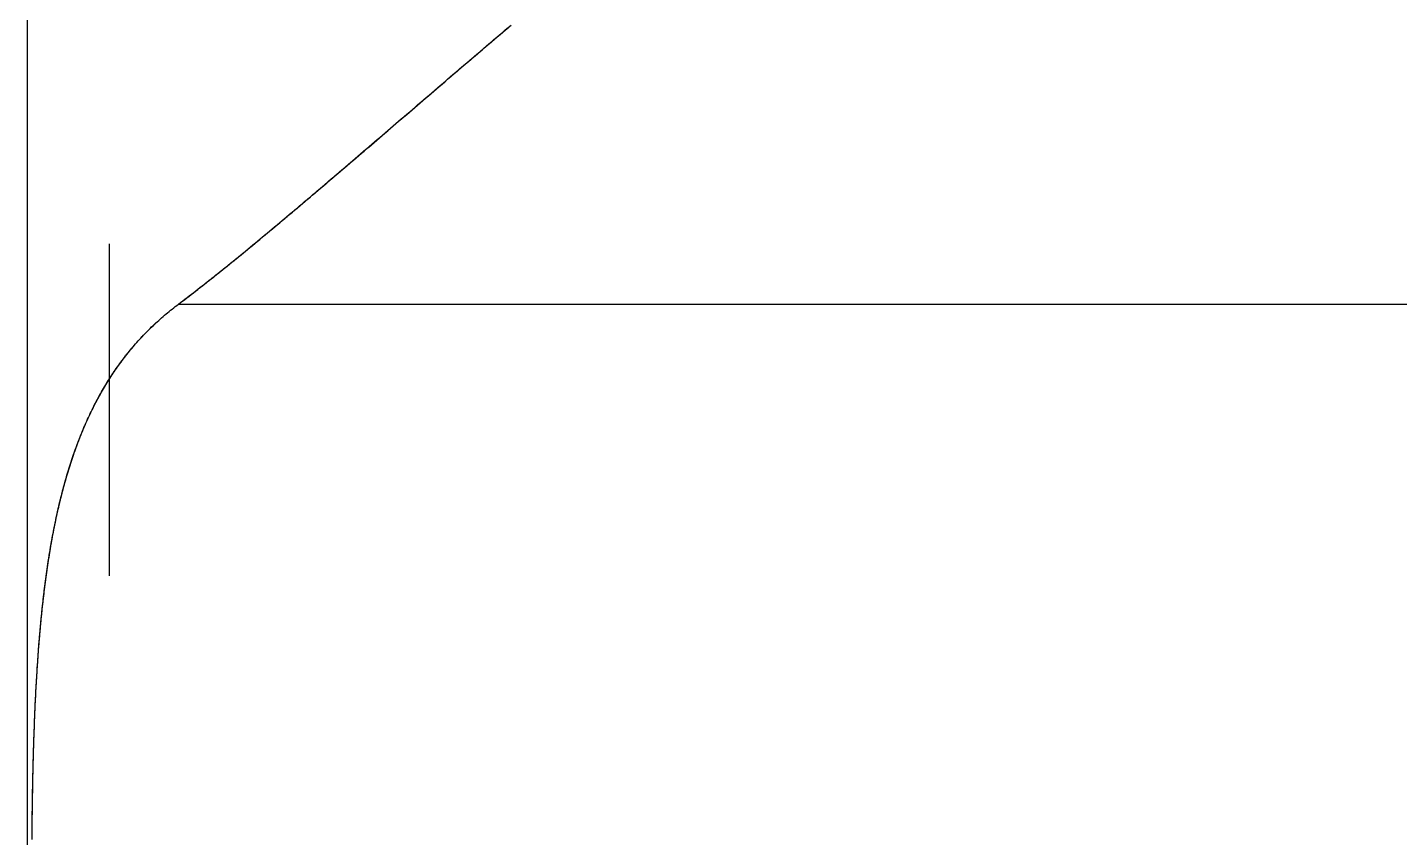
# Model space of a CAD drawing. Extents: x -11 to 23.5, y -3.8 to 3.8.
# Drawn here: x 0.801 to 2.454, y 0.035 to 1.011 of the extents above; entities that cross this region are included whole.
import ezdxf

# ---------------------------------------------------------------- set-up
doc = ezdxf.new("R2010")
doc.units = 0
doc.linetypes.add('PHL_CENTER', pattern=[0.75, 0.4, -0.35])
doc.linetypes.add('PHL_THICK', pattern=[0])
doc.layers.add('PROJECTION', color=7, linetype='CONTINUOUS')

msp = doc.modelspace()

# ---------------------------------------------------------------- linework, layer by layer
at = {"layer": 'PROJECTION', "color": 7, "linetype": 'PHL_THICK'}
for p, q in [((0.801, -2.681733), (0.801, 2.85)), ((1.376832, 1.007709), (1.380274, 1.01063)), ((1.380274, 1.01063), (1.383719, 1.013551)), ((1.356243, 0.990201), (1.359667, 0.993117)), ((1.359667, 0.993117), (1.363094, 0.996034)), ((1.363094, 0.996034), (1.366524, 0.998951)), ((1.366524, 0.998951), (1.369957, 1.00187)), ((1.369957, 1.00187), (1.373393, 1.004789)), ((1.373393, 1.004789), (1.376832, 1.007709)), ((1.335749, 0.972715), (1.339158, 0.975628)), ((1.339158, 0.975628), (1.34257, 0.978541)), ((1.34257, 0.978541), (1.345984, 0.981455)), ((1.345984, 0.981455), (1.349401, 0.98437)), ((1.349401, 0.98437), (1.352821, 0.987285)), ((1.352821, 0.987285), (1.356243, 0.990201)), ((1.318748, 0.958172), (1.322142, 0.961078)), ((1.322142, 0.961078), (1.325539, 0.963985)), ((1.325539, 0.963985), (1.32894, 0.966894)), ((1.32894, 0.966894), (1.332343, 0.969804)), ((1.332343, 0.969804), (1.335749, 0.972715)), ((1.298451, 0.940776), (1.301826, 0.94367)), ((1.301826, 0.94367), (1.305203, 0.946567)), ((1.305203, 0.946567), (1.308584, 0.949465)), ((1.308584, 0.949465), (1.311969, 0.952366)), ((1.311969, 0.952366), (1.315357, 0.955268)), ((1.315357, 0.955268), (1.318748, 0.958172)), ((1.278283, 0.923463), (1.281635, 0.926342)), ((1.281635, 0.926342), (1.284991, 0.929223)), ((1.284991, 0.929223), (1.28835, 0.932107)), ((1.28835, 0.932107), (1.291713, 0.934994)), ((1.291713, 0.934994), (1.295081, 0.937884)), ((1.295081, 0.937884), (1.298451, 0.940776)), ((1.261584, 0.909117), (1.264916, 0.91198)), ((1.264916, 0.91198), (1.268251, 0.914846)), ((1.268251, 0.914846), (1.271591, 0.917715)), ((1.271591, 0.917715), (1.274935, 0.920587)), ((1.274935, 0.920587), (1.278283, 0.923463)), ((1.241689, 0.892022), (1.244993, 0.894861)), ((1.244993, 0.894861), (1.248302, 0.897705)), ((1.248302, 0.897705), (1.251616, 0.900552)), ((1.251616, 0.900552), (1.254934, 0.903403)), ((1.254934, 0.903403), (1.258257, 0.906259)), ((1.258257, 0.906259), (1.261584, 0.909117)), ((1.221963, 0.87508), (1.225238, 0.877892)), ((1.225238, 0.877892), (1.228518, 0.880709)), ((1.228518, 0.880709), (1.231804, 0.883531)), ((1.231804, 0.883531), (1.235094, 0.886357)), ((1.235094, 0.886357), (1.238389, 0.889187)), ((1.238389, 0.889187), (1.241689, 0.892022)), ((1.202421, 0.858317), (1.205665, 0.861098)), ((1.205665, 0.861098), (1.208914, 0.863884)), ((1.208914, 0.863884), (1.212168, 0.866675)), ((1.212168, 0.866675), (1.215428, 0.869472)), ((1.215428, 0.869472), (1.218693, 0.872274)), ((1.218693, 0.872274), (1.221963, 0.87508)), ((1.183078, 0.841757), (1.186288, 0.844502)), ((1.186288, 0.844502), (1.189503, 0.847253)), ((1.189503, 0.847253), (1.192724, 0.85001)), ((1.192724, 0.85001), (1.195951, 0.852773)), ((1.195951, 0.852773), (1.199183, 0.855542)), ((1.199183, 0.855542), (1.202421, 0.858317)), ((1.163949, 0.825425), (1.167121, 0.82813)), ((1.167121, 0.82813), (1.1703, 0.830842)), ((1.1703, 0.830842), (1.173486, 0.833561)), ((1.173486, 0.833561), (1.176677, 0.836286)), ((1.176677, 0.836286), (1.179875, 0.839019)), ((1.179875, 0.839019), (1.183078, 0.841757)), ((1.145047, 0.809345), (1.148181, 0.812006)), ((1.148181, 0.812006), (1.151322, 0.814675)), ((1.151322, 0.814675), (1.154469, 0.817352)), ((1.154469, 0.817352), (1.157622, 0.820036)), ((1.157622, 0.820036), (1.160782, 0.822727)), ((1.160782, 0.822727), (1.163949, 0.825425)), ((1.126388, 0.793542), (1.129481, 0.796156)), ((1.129481, 0.796156), (1.13258, 0.798778)), ((1.13258, 0.798778), (1.135687, 0.801408)), ((1.135687, 0.801408), (1.1388, 0.804045)), ((1.1388, 0.804045), (1.14192, 0.806691)), ((1.14192, 0.806691), (1.145047, 0.809345)), ((1.104937, 0.775485), (1.10798, 0.778037)), ((1.10798, 0.778037), (1.11103, 0.7806)), ((1.11103, 0.7806), (1.114087, 0.783171)), ((1.114087, 0.783171), (1.117152, 0.785751)), ((1.117152, 0.785751), (1.120224, 0.78834)), ((1.120224, 0.78834), (1.123303, 0.790937)), ((1.123303, 0.790937), (1.126388, 0.793542)), ((1.086844, 0.760372), (1.089839, 0.762866)), ((1.089839, 0.762866), (1.092843, 0.765369)), ((1.092843, 0.765369), (1.095855, 0.767883)), ((1.095855, 0.767883), (1.098874, 0.770407)), ((1.098874, 0.770407), (1.101902, 0.772941)), ((1.101902, 0.772941), (1.104937, 0.775485)), ((1.066114, 0.743227), (1.069049, 0.745642)), ((1.069049, 0.745642), (1.071993, 0.748069)), ((1.071993, 0.748069), (1.074946, 0.750507)), ((1.074946, 0.750507), (1.077908, 0.752957)), ((1.077908, 0.752957), (1.080878, 0.755418)), ((1.080878, 0.755418), (1.083857, 0.75789)), ((1.083857, 0.75789), (1.086844, 0.760372)), ((1.045831, 0.72667), (1.0487, 0.728997)), ((1.0487, 0.728997), (1.051579, 0.731337)), ((1.051579, 0.731337), (1.054467, 0.73369)), ((1.054467, 0.73369), (1.057365, 0.736056)), ((1.057365, 0.736056), (1.060272, 0.738434)), ((1.060272, 0.738434), (1.063189, 0.740825)), ((1.063189, 0.740825), (1.066114, 0.743227)), ((1.026036, 0.710768), (1.028833, 0.712997)), ((1.028833, 0.712997), (1.03164, 0.715241)), ((1.03164, 0.715241), (1.034457, 0.717499)), ((1.034457, 0.717499), (1.037286, 0.719771)), ((1.037286, 0.719771), (1.040124, 0.722057)), ((1.040124, 0.722057), (1.042973, 0.724357)), ((1.042973, 0.724357), (1.045831, 0.72667)), ((1.004061, 0.693483), (1.006768, 0.695588)), ((1.006768, 0.695588), (1.009487, 0.69771)), ((1.009487, 0.69771), (1.012217, 0.699848)), ((1.012217, 0.699848), (1.014959, 0.702001)), ((1.014959, 0.702001), (1.017711, 0.70417)), ((1.017711, 0.70417), (1.020475, 0.706354)), ((1.020475, 0.706354), (1.02325, 0.708554)), ((1.02325, 0.708554), (1.026036, 0.710768)), ((0.982837, 0.677241), (0.985447, 0.67921)), ((0.985447, 0.67921), (0.988069, 0.681198)), ((0.988069, 0.681198), (0.990704, 0.683203)), ((0.990704, 0.683203), (0.993352, 0.685225)), ((0.993352, 0.685225), (0.996011, 0.687264)), ((0.996011, 0.687264), (0.998683, 0.68932)), ((0.998683, 0.68932), (1.001366, 0.691393)), ((1.001366, 0.691393), (1.004061, 0.693483)), ((0.962716, 0.660878), (0.964484, 0.66242)), ((0.964484, 0.66242), (0.966264, 0.66395)), ((0.966264, 0.66395), (0.968056, 0.66547)), ((0.968056, 0.66547), (0.96986, 0.666978)), ((0.96986, 0.666978), (0.971677, 0.668476)), ((0.971677, 0.668476), (0.973506, 0.669964)), ((0.973506, 0.669964), (0.975347, 0.67144)), ((0.975347, 0.67144), (0.977201, 0.672906)), ((0.977201, 0.672906), (0.979067, 0.674362)), ((0.979067, 0.674362), (0.980946, 0.675807)), ((0.980946, 0.675807), (0.982837, 0.677241)), ((0.982837, 0.677241), (13.619163, 0.677241)), ((0.944067, 0.643204), (0.945702, 0.644866)), ((0.945702, 0.644866), (0.94735, 0.646517)), ((0.94735, 0.646517), (0.949009, 0.648156)), ((0.949009, 0.648156), (0.950681, 0.649785)), ((0.950681, 0.649785), (0.952364, 0.651403)), ((0.952364, 0.651403), (0.954059, 0.653009)), ((0.954059, 0.653009), (0.955766, 0.654605)), ((0.955766, 0.654605), (0.957486, 0.65619)), ((0.957486, 0.65619), (0.959217, 0.657764)), ((0.959217, 0.657764), (0.96096, 0.659326)), ((0.96096, 0.659326), (0.962716, 0.660878)), ((0.929875, 0.627743), (0.931405, 0.629506)), ((0.931405, 0.629506), (0.932947, 0.631258)), ((0.932947, 0.631258), (0.9345, 0.632998)), ((0.9345, 0.632998), (0.936065, 0.634727)), ((0.936065, 0.634727), (0.937642, 0.636445)), ((0.937642, 0.636445), (0.939231, 0.638151)), ((0.939231, 0.638151), (0.940831, 0.639847)), ((0.940831, 0.639847), (0.942443, 0.641531)), ((0.942443, 0.641531), (0.944067, 0.643204)), ((0.916618, 0.611361), (0.918046, 0.613227)), ((0.918046, 0.613227), (0.919485, 0.615082)), ((0.919485, 0.615082), (0.920935, 0.616925)), ((0.920935, 0.616925), (0.922396, 0.618757)), ((0.922396, 0.618757), (0.923869, 0.620577)), ((0.923869, 0.620577), (0.925353, 0.622385)), ((0.925353, 0.622385), (0.926849, 0.624183)), ((0.926849, 0.624183), (0.928356, 0.625968)), ((0.928356, 0.625968), (0.929875, 0.627743)), ((0.904275, 0.594038), (0.905602, 0.59601)), ((0.905602, 0.59601), (0.90694, 0.59797)), ((0.90694, 0.59797), (0.90829, 0.599918)), ((0.90829, 0.599918), (0.90965, 0.601855)), ((0.90965, 0.601855), (0.911021, 0.603779)), ((0.911021, 0.603779), (0.912404, 0.605692)), ((0.912404, 0.605692), (0.913797, 0.607593)), ((0.913797, 0.607593), (0.915202, 0.609483)), ((0.915202, 0.609483), (0.916618, 0.611361)), ((0.894052, 0.577836), (0.895292, 0.579903)), ((0.895292, 0.579903), (0.896543, 0.581959)), ((0.896543, 0.581959), (0.897804, 0.584002)), ((0.897804, 0.584002), (0.899077, 0.586033)), ((0.899077, 0.586033), (0.90036, 0.588052)), ((0.90036, 0.588052), (0.901654, 0.590059)), ((0.901654, 0.590059), (0.902959, 0.592055)), ((0.902959, 0.592055), (0.904275, 0.594038)), ((0.884517, 0.560862), (0.885672, 0.563027)), ((0.885672, 0.563027), (0.886837, 0.565179)), ((0.886837, 0.565179), (0.888013, 0.567319)), ((0.888013, 0.567319), (0.8892, 0.569447)), ((0.8892, 0.569447), (0.890397, 0.571562)), ((0.890397, 0.571562), (0.891605, 0.573666)), ((0.891605, 0.573666), (0.892823, 0.575757)), ((0.892823, 0.575757), (0.894052, 0.577836)), ((0.876727, 0.545367), (0.877808, 0.547618)), ((0.877808, 0.547618), (0.878901, 0.549856)), ((0.878901, 0.549856), (0.880003, 0.552082)), ((0.880003, 0.552082), (0.881116, 0.554296)), ((0.881116, 0.554296), (0.882239, 0.556497)), ((0.882239, 0.556497), (0.883373, 0.558686)), ((0.883373, 0.558686), (0.884517, 0.560862)), ((0.868441, 0.526912), (0.86944, 0.529261)), ((0.86944, 0.529261), (0.870451, 0.5316)), ((0.870451, 0.5316), (0.871471, 0.533926)), ((0.871471, 0.533926), (0.872502, 0.536239)), ((0.872502, 0.536239), (0.873543, 0.53854)), ((0.873543, 0.53854), (0.874594, 0.540828)), ((0.874594, 0.540828), (0.875655, 0.543104)), ((0.875655, 0.543104), (0.876727, 0.545367)), ((0.861755, 0.510205), (0.862677, 0.51262)), ((0.862677, 0.51262), (0.86361, 0.515025)), ((0.86361, 0.515025), (0.864554, 0.517421)), ((0.864554, 0.517421), (0.865509, 0.519808)), ((0.865509, 0.519808), (0.866475, 0.522185)), ((0.866475, 0.522185), (0.867452, 0.524553)), ((0.867452, 0.524553), (0.868441, 0.526912)), ((0.856447, 0.495525), (0.857305, 0.497995)), ((0.857305, 0.497995), (0.858174, 0.500455)), ((0.858174, 0.500455), (0.859054, 0.502906)), ((0.859054, 0.502906), (0.859944, 0.505349)), ((0.859944, 0.505349), (0.860844, 0.507781)), ((0.860844, 0.507781), (0.861755, 0.510205)), ((0.850724, 0.477986), (0.851512, 0.480519)), ((0.851512, 0.480519), (0.852309, 0.483042)), ((0.852309, 0.483042), (0.853116, 0.485557)), ((0.853116, 0.485557), (0.853934, 0.488062)), ((0.853934, 0.488062), (0.854761, 0.490559)), ((0.854761, 0.490559), (0.855599, 0.493047)), ((0.855599, 0.493047), (0.856447, 0.495525)), ((0.846205, 0.462606), (0.846934, 0.465191)), ((0.846934, 0.465191), (0.847673, 0.467768)), ((0.847673, 0.467768), (0.848421, 0.470336)), ((0.848421, 0.470336), (0.849179, 0.472895)), ((0.849179, 0.472895), (0.849947, 0.475445)), ((0.849947, 0.475445), (0.850724, 0.477986)), ((0.84136, 0.444264), (0.842024, 0.446911)), ((0.842024, 0.446911), (0.842698, 0.449548)), ((0.842698, 0.449548), (0.843381, 0.452177)), ((0.843381, 0.452177), (0.844073, 0.454797)), ((0.844073, 0.454797), (0.844774, 0.457409)), ((0.844774, 0.457409), (0.845485, 0.460012)), ((0.845485, 0.460012), (0.846205, 0.462606)), ((0.837555, 0.428209), (0.838168, 0.430906)), ((0.838168, 0.430906), (0.838789, 0.433595)), ((0.838789, 0.433595), (0.839418, 0.436275)), ((0.839418, 0.436275), (0.840057, 0.438947)), ((0.840057, 0.438947), (0.840704, 0.44161)), ((0.840704, 0.44161), (0.84136, 0.444264)), ((0.834057, 0.411851), (0.834619, 0.414598)), ((0.834619, 0.414598), (0.83519, 0.417337)), ((0.83519, 0.417337), (0.835769, 0.420067)), ((0.835769, 0.420067), (0.836356, 0.42279)), ((0.836356, 0.42279), (0.836951, 0.425504)), ((0.836951, 0.425504), (0.837555, 0.428209)), ((0.830848, 0.395195), (0.831364, 0.397992)), ((0.831364, 0.397992), (0.831886, 0.40078)), ((0.831886, 0.40078), (0.832417, 0.40356)), ((0.832417, 0.40356), (0.832956, 0.406332)), ((0.832956, 0.406332), (0.833502, 0.409095)), ((0.833502, 0.409095), (0.834057, 0.411851)), ((0.827914, 0.378248), (0.828385, 0.381092)), ((0.828385, 0.381092), (0.828863, 0.383929)), ((0.828863, 0.383929), (0.829348, 0.386758)), ((0.829348, 0.386758), (0.829841, 0.389578)), ((0.829841, 0.389578), (0.830341, 0.392391)), ((0.830341, 0.392391), (0.830848, 0.395195)), ((0.825239, 0.361014), (0.825668, 0.363906)), ((0.825668, 0.363906), (0.826103, 0.36679)), ((0.826103, 0.36679), (0.826545, 0.369666)), ((0.826545, 0.369666), (0.826995, 0.372535)), ((0.826995, 0.372535), (0.827451, 0.375395)), ((0.827451, 0.375395), (0.827914, 0.378248)), ((0.823197, 0.346437), (0.823592, 0.349368)), ((0.823592, 0.349368), (0.823994, 0.352291)), ((0.823994, 0.352291), (0.824402, 0.355206)), ((0.824402, 0.355206), (0.824817, 0.358114)), ((0.824817, 0.358114), (0.825239, 0.361014)), ((0.820956, 0.328695), (0.821314, 0.331669)), ((0.821314, 0.331669), (0.821678, 0.334637)), ((0.821678, 0.334637), (0.822048, 0.337599)), ((0.822048, 0.337599), (0.822425, 0.340553)), ((0.822425, 0.340553), (0.822807, 0.343499)), ((0.822807, 0.343499), (0.823197, 0.346437)), ((0.819254, 0.313738), (0.819583, 0.316741)), ((0.819583, 0.316741), (0.819917, 0.319738)), ((0.819917, 0.319738), (0.820257, 0.322729)), ((0.820257, 0.322729), (0.820604, 0.325715)), ((0.820604, 0.325715), (0.820956, 0.328695)), ((0.817399, 0.295611), (0.817694, 0.298645)), ((0.817694, 0.298645), (0.817995, 0.301674)), ((0.817995, 0.301674), (0.818301, 0.304698)), ((0.818301, 0.304698), (0.818613, 0.307717)), ((0.818613, 0.307717), (0.818931, 0.31073)), ((0.818931, 0.31073), (0.819254, 0.313738)), ((0.816002, 0.280361), (0.816271, 0.283421)), ((0.816271, 0.283421), (0.816545, 0.286476)), ((0.816545, 0.286476), (0.816825, 0.289526)), ((0.816825, 0.289526), (0.817109, 0.292571)), ((0.817109, 0.292571), (0.817399, 0.295611)), ((0.814495, 0.261898), (0.814734, 0.264987)), ((0.814734, 0.264987), (0.814977, 0.268072)), ((0.814977, 0.268072), (0.815226, 0.271151)), ((0.815226, 0.271151), (0.81548, 0.274226)), ((0.81548, 0.274226), (0.815739, 0.277296)), ((0.815739, 0.277296), (0.816002, 0.280361)), ((0.81337, 0.246383), (0.813586, 0.249495)), ((0.813586, 0.249495), (0.813806, 0.252603)), ((0.813806, 0.252603), (0.814031, 0.255706)), ((0.814031, 0.255706), (0.81426, 0.258804)), ((0.81426, 0.258804), (0.814495, 0.261898)), ((0.81236, 0.230756), (0.812553, 0.23389)), ((0.812553, 0.23389), (0.812751, 0.23702)), ((0.812751, 0.23702), (0.812953, 0.240145)), ((0.812953, 0.240145), (0.813159, 0.243266)), ((0.813159, 0.243266), (0.81337, 0.246383)), ((0.811287, 0.211865), (0.811455, 0.215023)), ((0.811455, 0.215023), (0.811628, 0.218178)), ((0.811628, 0.218178), (0.811805, 0.221329)), ((0.811805, 0.221329), (0.811986, 0.224475)), ((0.811986, 0.224475), (0.812171, 0.227618)), ((0.812171, 0.227618), (0.81236, 0.230756)), ((0.810501, 0.196012), (0.810651, 0.199191)), ((0.810651, 0.199191), (0.810804, 0.202365)), ((0.810804, 0.202365), (0.810961, 0.205535)), ((0.810961, 0.205535), (0.811122, 0.208702)), ((0.811122, 0.208702), (0.811287, 0.211865)), ((0.809808, 0.180067), (0.80994, 0.183263)), ((0.80994, 0.183263), (0.810075, 0.186456)), ((0.810075, 0.186456), (0.810213, 0.189645)), ((0.810213, 0.189645), (0.810356, 0.192831)), ((0.810356, 0.192831), (0.810501, 0.196012)), ((0.809199, 0.164034), (0.809315, 0.167247)), ((0.809315, 0.167247), (0.809433, 0.170457)), ((0.809433, 0.170457), (0.809555, 0.173664)), ((0.809555, 0.173664), (0.80968, 0.176867)), ((0.80968, 0.176867), (0.809808, 0.180067)), ((0.808669, 0.147919), (0.808769, 0.151149)), ((0.808769, 0.151149), (0.808872, 0.154375)), ((0.808872, 0.154375), (0.808978, 0.157598)), ((0.808978, 0.157598), (0.809087, 0.160817)), ((0.809087, 0.160817), (0.809199, 0.164034)), ((0.808211, 0.131728), (0.808297, 0.134972)), ((0.808297, 0.134972), (0.808386, 0.138214)), ((0.808386, 0.138214), (0.808478, 0.141452)), ((0.808478, 0.141452), (0.808572, 0.144687)), ((0.808572, 0.144687), (0.808669, 0.147919)), ((0.807817, 0.115467), (0.807891, 0.118725)), ((0.807891, 0.118725), (0.807967, 0.12198)), ((0.807967, 0.12198), (0.808046, 0.125232)), ((0.808046, 0.125232), (0.808127, 0.128482)), ((0.808127, 0.128482), (0.808211, 0.131728)), ((0.807482, 0.099141), (0.807544, 0.102411)), ((0.807544, 0.102411), (0.807609, 0.105679)), ((0.807609, 0.105679), (0.807676, 0.108944)), ((0.807676, 0.108944), (0.807746, 0.112207)), ((0.807746, 0.112207), (0.807817, 0.115467)), ((0.807146, 0.079478), (0.807198, 0.082759)), ((0.807198, 0.082759), (0.807251, 0.086039)), ((0.807251, 0.086039), (0.807306, 0.089317)), ((0.807306, 0.089317), (0.807362, 0.092594)), ((0.807362, 0.092594), (0.807421, 0.095869)), ((0.807421, 0.095869), (0.807482, 0.099141)), ((0.806918, 0.063059), (0.80696, 0.066345)), ((0.80696, 0.066345), (0.807004, 0.06963)), ((0.807004, 0.06963), (0.807049, 0.072914)), ((0.807049, 0.072914), (0.807097, 0.076197)), ((0.807097, 0.076197), (0.807146, 0.079478)), ((0.806736, 0.046619), (0.806769, 0.049909)), ((0.806769, 0.049909), (0.806803, 0.053197)), ((0.806803, 0.053197), (0.80684, 0.056486)), ((0.80684, 0.056486), (0.806878, 0.059773)), ((0.806878, 0.059773), (0.806918, 0.063059)), ((0.806626, 0.033456), (0.806651, 0.036748)), ((0.806651, 0.036748), (0.806677, 0.040039)), ((0.806677, 0.040039), (0.806706, 0.043329)), ((0.806706, 0.043329), (0.806736, 0.046619))]:
    msp.add_line(p, q, dxfattribs=at)
at = {"layer": 'PROJECTION', "color": 3, "linetype": 'PHL_CENTER'}
for p, q in [((0.801, -1.388284), (0.801, 1.91)), ((0.9, -1.9), (0.9, 1.9)), ((1.377191, 1.008013), (1.380556, 1.010869)), ((1.35706, 0.990897), (1.360408, 0.993748)), ((1.360408, 0.993748), (1.363759, 0.9966)), ((1.363759, 0.9966), (1.367113, 0.999452)), ((1.367113, 0.999452), (1.370469, 1.002305)), ((1.370469, 1.002305), (1.373829, 1.005159)), ((1.373829, 1.005159), (1.377191, 1.008013)), ((1.337022, 0.973803), (1.340356, 0.97665)), ((1.340356, 0.97665), (1.343692, 0.979498)), ((1.343692, 0.979498), (1.34703, 0.982347)), ((1.34703, 0.982347), (1.350371, 0.985197)), ((1.350371, 0.985197), (1.353715, 0.988047)), ((1.353715, 0.988047), (1.35706, 0.990897)), ((1.31708, 0.956744), (1.320396, 0.959584)), ((1.320396, 0.959584), (1.323716, 0.962425)), ((1.323716, 0.962425), (1.327038, 0.965268)), ((1.327038, 0.965268), (1.330363, 0.968112)), ((1.330363, 0.968112), (1.333691, 0.970957)), ((1.333691, 0.970957), (1.337022, 0.973803)), ((1.297247, 0.939743), (1.300545, 0.942571)), ((1.300545, 0.942571), (1.303845, 0.945402)), ((1.303845, 0.945402), (1.307149, 0.948235)), ((1.307149, 0.948235), (1.310456, 0.951069)), ((1.310456, 0.951069), (1.313767, 0.953906)), ((1.313767, 0.953906), (1.31708, 0.956744)), ((1.280814, 0.925637), (1.284093, 0.928453)), ((1.284093, 0.928453), (1.287377, 0.931272)), ((1.287377, 0.931272), (1.290663, 0.934093)), ((1.290663, 0.934093), (1.293954, 0.936917)), ((1.293954, 0.936917), (1.297247, 0.939743)), ((1.261218, 0.908802), (1.264474, 0.9116)), ((1.264474, 0.9116), (1.267734, 0.914401)), ((1.267734, 0.914401), (1.270998, 0.917206)), ((1.270998, 0.917206), (1.274266, 0.920013)), ((1.274266, 0.920013), (1.277538, 0.922823)), ((1.277538, 0.922823), (1.280814, 0.925637)), ((1.24177, 0.892092), (1.245, 0.894867)), ((1.245, 0.894867), (1.248235, 0.897647)), ((1.248235, 0.897647), (1.251474, 0.90043)), ((1.251474, 0.90043), (1.254718, 0.903217)), ((1.254718, 0.903217), (1.257966, 0.906008)), ((1.257966, 0.906008), (1.261218, 0.908802)), ((1.222484, 0.875528), (1.225687, 0.878277)), ((1.225687, 0.878277), (1.228894, 0.881032)), ((1.228894, 0.881032), (1.232106, 0.88379)), ((1.232106, 0.88379), (1.235323, 0.886553)), ((1.235323, 0.886553), (1.238544, 0.88932)), ((1.238544, 0.88932), (1.24177, 0.892092)), ((1.203374, 0.859134), (1.206546, 0.861854)), ((1.206546, 0.861854), (1.209724, 0.864578)), ((1.209724, 0.864578), (1.212906, 0.867308)), ((1.212906, 0.867308), (1.216094, 0.870043)), ((1.216094, 0.870043), (1.219286, 0.872783)), ((1.219286, 0.872783), (1.222484, 0.875528)), ((1.184453, 0.842933), (1.187593, 0.845619)), ((1.187593, 0.845619), (1.190738, 0.84831)), ((1.190738, 0.84831), (1.193889, 0.851008)), ((1.193889, 0.851008), (1.197045, 0.853711)), ((1.197045, 0.853711), (1.200207, 0.85642)), ((1.200207, 0.85642), (1.203374, 0.859134)), ((1.162636, 0.824306), (1.165735, 0.826948)), ((1.165735, 0.826948), (1.16884, 0.829596)), ((1.16884, 0.829596), (1.171951, 0.832251)), ((1.171951, 0.832251), (1.175068, 0.834912)), ((1.175068, 0.834912), (1.178191, 0.837579)), ((1.178191, 0.837579), (1.181319, 0.840253)), ((1.181319, 0.840253), (1.184453, 0.842933)), ((1.144172, 0.808602), (1.147234, 0.811202)), ((1.147234, 0.811202), (1.150302, 0.813809)), ((1.150302, 0.813809), (1.153376, 0.816423)), ((1.153376, 0.816423), (1.156457, 0.819044)), ((1.156457, 0.819044), (1.159543, 0.821671)), ((1.159543, 0.821671), (1.162636, 0.824306)), ((1.125941, 0.793164), (1.128963, 0.795718)), ((1.128963, 0.795718), (1.131992, 0.79828)), ((1.131992, 0.79828), (1.135027, 0.800849)), ((1.135027, 0.800849), (1.138069, 0.803426)), ((1.138069, 0.803426), (1.141117, 0.80601)), ((1.141117, 0.80601), (1.144172, 0.808602)), ((1.104974, 0.775516), (1.107949, 0.778012)), ((1.107949, 0.778012), (1.11093, 0.780516)), ((1.11093, 0.780516), (1.113919, 0.783029)), ((1.113919, 0.783029), (1.116914, 0.785551)), ((1.116914, 0.785551), (1.119917, 0.788081)), ((1.119917, 0.788081), (1.122926, 0.790619)), ((1.122926, 0.790619), (1.125941, 0.793164)), ((1.084362, 0.758309), (1.087284, 0.760738)), ((1.087284, 0.760738), (1.090213, 0.763177)), ((1.090213, 0.763177), (1.09315, 0.765625)), ((1.09315, 0.765625), (1.096095, 0.768084)), ((1.096095, 0.768084), (1.099047, 0.770552)), ((1.099047, 0.770552), (1.102007, 0.773029)), ((1.102007, 0.773029), (1.104974, 0.775516)), ((1.067006, 0.743961), (1.069878, 0.746325)), ((1.069878, 0.746325), (1.072758, 0.7487)), ((1.072758, 0.7487), (1.075647, 0.751086)), ((1.075647, 0.751086), (1.078544, 0.753483)), ((1.078544, 0.753483), (1.081449, 0.755891)), ((1.081449, 0.755891), (1.084362, 0.758309)), ((1.044354, 0.725474), (1.047153, 0.727742)), ((1.047153, 0.727742), (1.049962, 0.730022)), ((1.049962, 0.730022), (1.05278, 0.732315)), ((1.05278, 0.732315), (1.055607, 0.73462)), ((1.055607, 0.73462), (1.058443, 0.736938)), ((1.058443, 0.736938), (1.061289, 0.739267)), ((1.061289, 0.739267), (1.064143, 0.741608)), ((1.064143, 0.741608), (1.067006, 0.743961)), ((1.025034, 0.709971), (1.027764, 0.712145)), ((1.027764, 0.712145), (1.030504, 0.714333)), ((1.030504, 0.714333), (1.033254, 0.716534)), ((1.033254, 0.716534), (1.036015, 0.718749)), ((1.036015, 0.718749), (1.038785, 0.720978)), ((1.038785, 0.720978), (1.041565, 0.723219)), ((1.041565, 0.723219), (1.044354, 0.725474)), ((1.003576, 0.693106), (1.006221, 0.695162)), ((1.006221, 0.695162), (1.008876, 0.697232)), ((1.008876, 0.697232), (1.011542, 0.699319)), ((1.011542, 0.699319), (1.014219, 0.70142)), ((1.014219, 0.70142), (1.016907, 0.703536)), ((1.016907, 0.703536), (1.019606, 0.705666)), ((1.019606, 0.705666), (1.022315, 0.707812)), ((1.022315, 0.707812), (1.025034, 0.709971)), ((0.982837, 0.677241), (0.985388, 0.679166)), ((0.985388, 0.679166), (0.987951, 0.681108)), ((0.987951, 0.681108), (0.990526, 0.683067)), ((0.990526, 0.683067), (0.993113, 0.685043)), ((0.993113, 0.685043), (0.995712, 0.687035)), ((0.995712, 0.687035), (0.998322, 0.689043)), ((0.998322, 0.689043), (1.000944, 0.691066)), ((1.000944, 0.691066), (1.003576, 0.693106)), ((0.962707, 0.66087), (0.964477, 0.662414)), ((0.964477, 0.662414), (0.966258, 0.663945)), ((0.966258, 0.663945), (0.968052, 0.665466)), ((0.968052, 0.665466), (0.969858, 0.666976)), ((0.969858, 0.666976), (0.971676, 0.668475)), ((0.971676, 0.668475), (0.973506, 0.669963)), ((0.973506, 0.669963), (0.975348, 0.671441)), ((0.975348, 0.671441), (0.977202, 0.672907)), ((0.977202, 0.672907), (0.979068, 0.674362)), ((0.979068, 0.674362), (0.980946, 0.675807)), ((0.980946, 0.675807), (0.982837, 0.677241)), ((0.982837, 0.677241), (13.619163, 0.677241)), ((0.944022, 0.643159), (0.945662, 0.644826)), ((0.945662, 0.644826), (0.947314, 0.646481)), ((0.947314, 0.646481), (0.948977, 0.648125)), ((0.948977, 0.648125), (0.950652, 0.649757)), ((0.950652, 0.649757), (0.952338, 0.651379)), ((0.952338, 0.651379), (0.954037, 0.652989)), ((0.954037, 0.652989), (0.955747, 0.654587)), ((0.955747, 0.654587), (0.957469, 0.656175)), ((0.957469, 0.656175), (0.959203, 0.657751)), ((0.959203, 0.657751), (0.960949, 0.659316)), ((0.960949, 0.659316), (0.962707, 0.66087)), ((0.929787, 0.627641), (0.931322, 0.629412)), ((0.931322, 0.629412), (0.932869, 0.631171)), ((0.932869, 0.631171), (0.934428, 0.632918)), ((0.934428, 0.632918), (0.935998, 0.634654)), ((0.935998, 0.634654), (0.93758, 0.636378)), ((0.93758, 0.636378), (0.939173, 0.63809)), ((0.939173, 0.63809), (0.940778, 0.639791)), ((0.940778, 0.639791), (0.942394, 0.641481)), ((0.942394, 0.641481), (0.944022, 0.643159)), ((0.916476, 0.611175), (0.91791, 0.613052)), ((0.91791, 0.613052), (0.919355, 0.614917)), ((0.919355, 0.614917), (0.920811, 0.616771)), ((0.920811, 0.616771), (0.922279, 0.618612)), ((0.922279, 0.618612), (0.923758, 0.620441)), ((0.923758, 0.620441), (0.925248, 0.622259)), ((0.925248, 0.622259), (0.926749, 0.624065)), ((0.926749, 0.624065), (0.928262, 0.625859)), ((0.928262, 0.625859), (0.929787, 0.627641)), ((0.904073, 0.593738), (0.905407, 0.595725)), ((0.905407, 0.595725), (0.906752, 0.597698)), ((0.906752, 0.597698), (0.908108, 0.59966)), ((0.908108, 0.59966), (0.909475, 0.601609)), ((0.909475, 0.601609), (0.910853, 0.603547)), ((0.910853, 0.603547), (0.912242, 0.605472)), ((0.912242, 0.605472), (0.913642, 0.607385)), ((0.913642, 0.607385), (0.915054, 0.609286)), ((0.915054, 0.609286), (0.916476, 0.611175)), ((0.893795, 0.577406), (0.895042, 0.579491)), ((0.895042, 0.579491), (0.896299, 0.581564)), ((0.896299, 0.581564), (0.897568, 0.583624)), ((0.897568, 0.583624), (0.898847, 0.585671)), ((0.898847, 0.585671), (0.900137, 0.587707)), ((0.900137, 0.587707), (0.901438, 0.58973)), ((0.901438, 0.58973), (0.90275, 0.59174)), ((0.90275, 0.59174), (0.904073, 0.593738)), ((0.884204, 0.560273), (0.885366, 0.562459)), ((0.885366, 0.562459), (0.886538, 0.564632)), ((0.886538, 0.564632), (0.887721, 0.566793)), ((0.887721, 0.566793), (0.888914, 0.568941)), ((0.888914, 0.568941), (0.890118, 0.571076)), ((0.890118, 0.571076), (0.891333, 0.573198)), ((0.891333, 0.573198), (0.892558, 0.575309)), ((0.892558, 0.575309), (0.893795, 0.577406)), ((0.87639, 0.544661), (0.877471, 0.546921)), ((0.877471, 0.546921), (0.878564, 0.549172)), ((0.878564, 0.549172), (0.879669, 0.551412)), ((0.879669, 0.551412), (0.880785, 0.553643)), ((0.880785, 0.553643), (0.881913, 0.555864)), ((0.881913, 0.555864), (0.883053, 0.558074)), ((0.883053, 0.558074), (0.884204, 0.560273)), ((0.869139, 0.52856), (0.870141, 0.530889)), ((0.870141, 0.530889), (0.871154, 0.533209)), ((0.871154, 0.533209), (0.872179, 0.535519)), ((0.872179, 0.535519), (0.873215, 0.53782)), ((0.873215, 0.53782), (0.874262, 0.54011)), ((0.874262, 0.54011), (0.87532, 0.54239)), ((0.87532, 0.54239), (0.87639, 0.544661)), ((0.86243, 0.511977), (0.863356, 0.514375)), ((0.863356, 0.514375), (0.864293, 0.516764)), ((0.864293, 0.516764), (0.865241, 0.519142)), ((0.865241, 0.519142), (0.866199, 0.521511)), ((0.866199, 0.521511), (0.867168, 0.523871)), ((0.867168, 0.523871), (0.868148, 0.52622)), ((0.868148, 0.52622), (0.869139, 0.52856)), ((0.856239, 0.494917), (0.857093, 0.497383)), ((0.857093, 0.497383), (0.857957, 0.49984)), ((0.857957, 0.49984), (0.858831, 0.502286)), ((0.858831, 0.502286), (0.859715, 0.504724)), ((0.859715, 0.504724), (0.86061, 0.507151)), ((0.86061, 0.507151), (0.861515, 0.509569)), ((0.861515, 0.509569), (0.86243, 0.511977)), ((0.850544, 0.477386), (0.851328, 0.479919)), ((0.851328, 0.479919), (0.852122, 0.482443)), ((0.852122, 0.482443), (0.852926, 0.484957)), ((0.852926, 0.484957), (0.853739, 0.487461)), ((0.853739, 0.487461), (0.854563, 0.489956)), ((0.854563, 0.489956), (0.855396, 0.492441)), ((0.855396, 0.492441), (0.856239, 0.494917)), ((0.846039, 0.461988), (0.846766, 0.464578)), ((0.846766, 0.464578), (0.847503, 0.467158)), ((0.847503, 0.467158), (0.848249, 0.46973)), ((0.848249, 0.46973), (0.849005, 0.472291)), ((0.849005, 0.472291), (0.84977, 0.474843)), ((0.84977, 0.474843), (0.850544, 0.477386)), ((0.841866, 0.44625), (0.842539, 0.448897)), ((0.842539, 0.448897), (0.843221, 0.451534)), ((0.843221, 0.451534), (0.843912, 0.454161)), ((0.843912, 0.454161), (0.844612, 0.45678)), ((0.844612, 0.45678), (0.845321, 0.459388)), ((0.845321, 0.459388), (0.846039, 0.461988)), ((0.837398, 0.427465), (0.83801, 0.430177)), ((0.83801, 0.430177), (0.838631, 0.432879)), ((0.838631, 0.432879), (0.839261, 0.435572)), ((0.839261, 0.435572), (0.839899, 0.438255)), ((0.839899, 0.438255), (0.840546, 0.44093)), ((0.840546, 0.44093), (0.841202, 0.443595)), ((0.841202, 0.443595), (0.841866, 0.44625)), ((0.833894, 0.411004), (0.834458, 0.41377)), ((0.834458, 0.41377), (0.835029, 0.416528)), ((0.835029, 0.416528), (0.835609, 0.419276)), ((0.835609, 0.419276), (0.836197, 0.422015)), ((0.836197, 0.422015), (0.836793, 0.424745)), ((0.836793, 0.424745), (0.837398, 0.427465)), ((0.830677, 0.394217), (0.831194, 0.397035)), ((0.831194, 0.397035), (0.831718, 0.399846)), ((0.831718, 0.399846), (0.83225, 0.402649)), ((0.83225, 0.402649), (0.83279, 0.405443)), ((0.83279, 0.405443), (0.833338, 0.408228)), ((0.833338, 0.408228), (0.833894, 0.411004)), ((0.828208, 0.380024), (0.828686, 0.382876)), ((0.828686, 0.382876), (0.829173, 0.385722)), ((0.829173, 0.385722), (0.829666, 0.38856)), ((0.829666, 0.38856), (0.830168, 0.391392)), ((0.830168, 0.391392), (0.830677, 0.394217)), ((0.825488, 0.362771), (0.825924, 0.365663)), ((0.825924, 0.365663), (0.826366, 0.368548)), ((0.826366, 0.368548), (0.826816, 0.371427)), ((0.826816, 0.371427), (0.827272, 0.374299)), ((0.827272, 0.374299), (0.827736, 0.377165)), ((0.827736, 0.377165), (0.828208, 0.380024)), ((0.823021, 0.345285), (0.823415, 0.348215)), ((0.823415, 0.348215), (0.823816, 0.351139)), ((0.823816, 0.351139), (0.824224, 0.354056)), ((0.824224, 0.354056), (0.824639, 0.356967)), ((0.824639, 0.356967), (0.82506, 0.359872)), ((0.82506, 0.359872), (0.825488, 0.362771)), ((0.821148, 0.330542), (0.821509, 0.333503)), ((0.821509, 0.333503), (0.821878, 0.336457)), ((0.821878, 0.336457), (0.822252, 0.339406)), ((0.822252, 0.339406), (0.822634, 0.342349)), ((0.822634, 0.342349), (0.823021, 0.345285)), ((0.819106, 0.312654), (0.819431, 0.31565)), ((0.819431, 0.31565), (0.819762, 0.31864)), ((0.819762, 0.31864), (0.820099, 0.321624)), ((0.820099, 0.321624), (0.820443, 0.324603)), ((0.820443, 0.324603), (0.820792, 0.327575)), ((0.820792, 0.327575), (0.821148, 0.330542)), ((0.817567, 0.297588), (0.817863, 0.300613)), ((0.817863, 0.300613), (0.818165, 0.303631)), ((0.818165, 0.303631), (0.818473, 0.306645)), ((0.818473, 0.306645), (0.818787, 0.309652)), ((0.818787, 0.309652), (0.819106, 0.312654)), ((0.815903, 0.279328), (0.816167, 0.282385)), ((0.816167, 0.282385), (0.816436, 0.285437)), ((0.816436, 0.285437), (0.816711, 0.288483)), ((0.816711, 0.288483), (0.816991, 0.291523)), ((0.816991, 0.291523), (0.817276, 0.294559)), ((0.817276, 0.294559), (0.817567, 0.297588)), ((0.814658, 0.263967), (0.814897, 0.267049)), ((0.814897, 0.267049), (0.815141, 0.270127)), ((0.815141, 0.270127), (0.81539, 0.273199)), ((0.81539, 0.273199), (0.815644, 0.276266)), ((0.815644, 0.276266), (0.815903, 0.279328)), ((0.813323, 0.245366), (0.813534, 0.248478)), ((0.813534, 0.248478), (0.81375, 0.251586)), ((0.81375, 0.251586), (0.81397, 0.254689)), ((0.81397, 0.254689), (0.814195, 0.257786)), ((0.814195, 0.257786), (0.814424, 0.260879)), ((0.814424, 0.260879), (0.814658, 0.263967)), ((0.812334, 0.229733), (0.812523, 0.232869)), ((0.812523, 0.232869), (0.812717, 0.236001)), ((0.812717, 0.236001), (0.812915, 0.239127)), ((0.812915, 0.239127), (0.813117, 0.242249)), ((0.813117, 0.242249), (0.813323, 0.245366)), ((0.811447, 0.213986), (0.811616, 0.217145)), ((0.811616, 0.217145), (0.81179, 0.220298)), ((0.81179, 0.220298), (0.811967, 0.223448)), ((0.811967, 0.223448), (0.812148, 0.226593)), ((0.812148, 0.226593), (0.812334, 0.229733)), ((0.810654, 0.19813), (0.810805, 0.20131)), ((0.810805, 0.20131), (0.81096, 0.204485)), ((0.81096, 0.204485), (0.811119, 0.207656)), ((0.811119, 0.207656), (0.811281, 0.210823)), ((0.811281, 0.210823), (0.811447, 0.213986)), ((0.809815, 0.178965), (0.809947, 0.182169)), ((0.809947, 0.182169), (0.810082, 0.18537)), ((0.810082, 0.18537), (0.81022, 0.188566)), ((0.81022, 0.188566), (0.810361, 0.191758)), ((0.810361, 0.191758), (0.810506, 0.194946)), ((0.810506, 0.194946), (0.810654, 0.19813)), ((0.8092, 0.162891), (0.809318, 0.166112)), ((0.809318, 0.166112), (0.809438, 0.16933)), ((0.809438, 0.16933), (0.809561, 0.172546)), ((0.809561, 0.172546), (0.809686, 0.175757)), ((0.809686, 0.175757), (0.809815, 0.178965)), ((0.808653, 0.146746), (0.808757, 0.14998)), ((0.808757, 0.14998), (0.808864, 0.153212)), ((0.808864, 0.153212), (0.808973, 0.156441)), ((0.808973, 0.156441), (0.809085, 0.159667)), ((0.809085, 0.159667), (0.8092, 0.162891)), ((0.80817, 0.130541), (0.808262, 0.133786)), ((0.808262, 0.133786), (0.808356, 0.13703)), ((0.808356, 0.13703), (0.808452, 0.140271)), ((0.808452, 0.140271), (0.808551, 0.14351)), ((0.808551, 0.14351), (0.808653, 0.146746)), ((0.807752, 0.114281), (0.807831, 0.117537)), ((0.807831, 0.117537), (0.807912, 0.120791)), ((0.807912, 0.120791), (0.807995, 0.124043)), ((0.807995, 0.124043), (0.808082, 0.127293)), ((0.808082, 0.127293), (0.80817, 0.130541)), ((0.807396, 0.097972), (0.807462, 0.101238)), ((0.807462, 0.101238), (0.807531, 0.104501)), ((0.807531, 0.104501), (0.807602, 0.107763)), ((0.807602, 0.107763), (0.807676, 0.111023)), ((0.807676, 0.111023), (0.807752, 0.114281)), ((0.807101, 0.081622), (0.807155, 0.084895)), ((0.807155, 0.084895), (0.807212, 0.088167)), ((0.807212, 0.088167), (0.807271, 0.091437)), ((0.807271, 0.091437), (0.807332, 0.094706)), ((0.807332, 0.094706), (0.807396, 0.097972)), ((0.806865, 0.065237), (0.806908, 0.068517)), ((0.806908, 0.068517), (0.806953, 0.071795)), ((0.806953, 0.071795), (0.807, 0.075072)), ((0.807, 0.075072), (0.807049, 0.078348)), ((0.807049, 0.078348), (0.807101, 0.081622)), ((0.806688, 0.048823), (0.806719, 0.052108)), ((0.806719, 0.052108), (0.806752, 0.055392)), ((0.806752, 0.055392), (0.806788, 0.058675)), ((0.806788, 0.058675), (0.806825, 0.061956)), ((0.806825, 0.061956), (0.806865, 0.065237)), ((0.806568, 0.032386), (0.806587, 0.035675)), ((0.806587, 0.035675), (0.806609, 0.038963)), ((0.806609, 0.038963), (0.806633, 0.042251)), ((0.806633, 0.042251), (0.80666, 0.045537)), ((0.80666, 0.045537), (0.806688, 0.048823))]:
    msp.add_line(p, q, dxfattribs=at)

doc.saveas('drawing.dxf')
